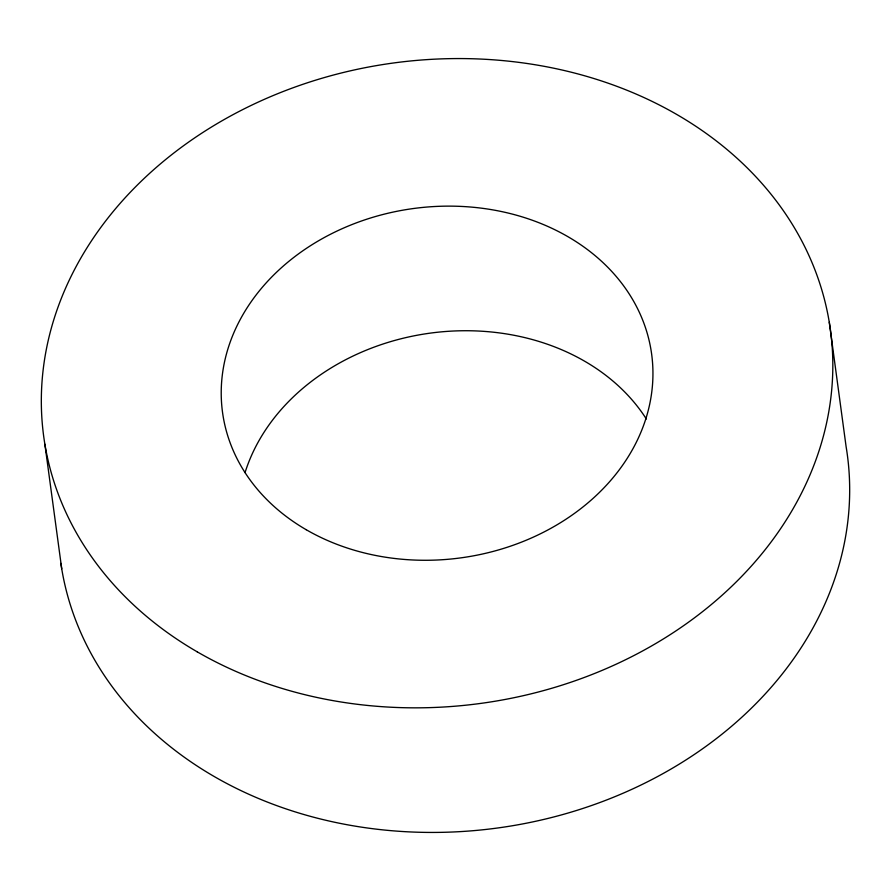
<?xml version="1.0" encoding="UTF-8"?>
<svg xmlns="http://www.w3.org/2000/svg" width="891" height="891" viewBox="0 0 891 891"><rect width="100%" height="100%" fill="white"/><g stroke="black" fill="none" stroke-linecap="round" stroke-linejoin="round"><path stroke-width="1.34" d="M829.276 322.208L846.127 446.803A396.952 323.166 -7.7 0 1 503.482 827.16A396.952 323.166 -7.7 0 1 60.878 563.368M44.873 444.197L61.724 568.792M245.036 472.631A216.524 176.273 -7.7 0 1 430.709 333.067A216.524 176.273 -7.7 0 1 646.343 418.993M197.156 651.8A396.952 323.166 -7.7 0 0 829.599 406.808A396.952 323.166 -7.7 0 0 284.474 90.993A396.952 323.166 -7.7 0 0 197.156 651.8M306.214 529.711A216.524 176.273 -7.7 0 0 651.187 396.083A216.524 176.273 -7.7 0 0 353.838 223.819A216.524 176.273 -7.7 0 0 306.214 529.711"/></g></svg>
